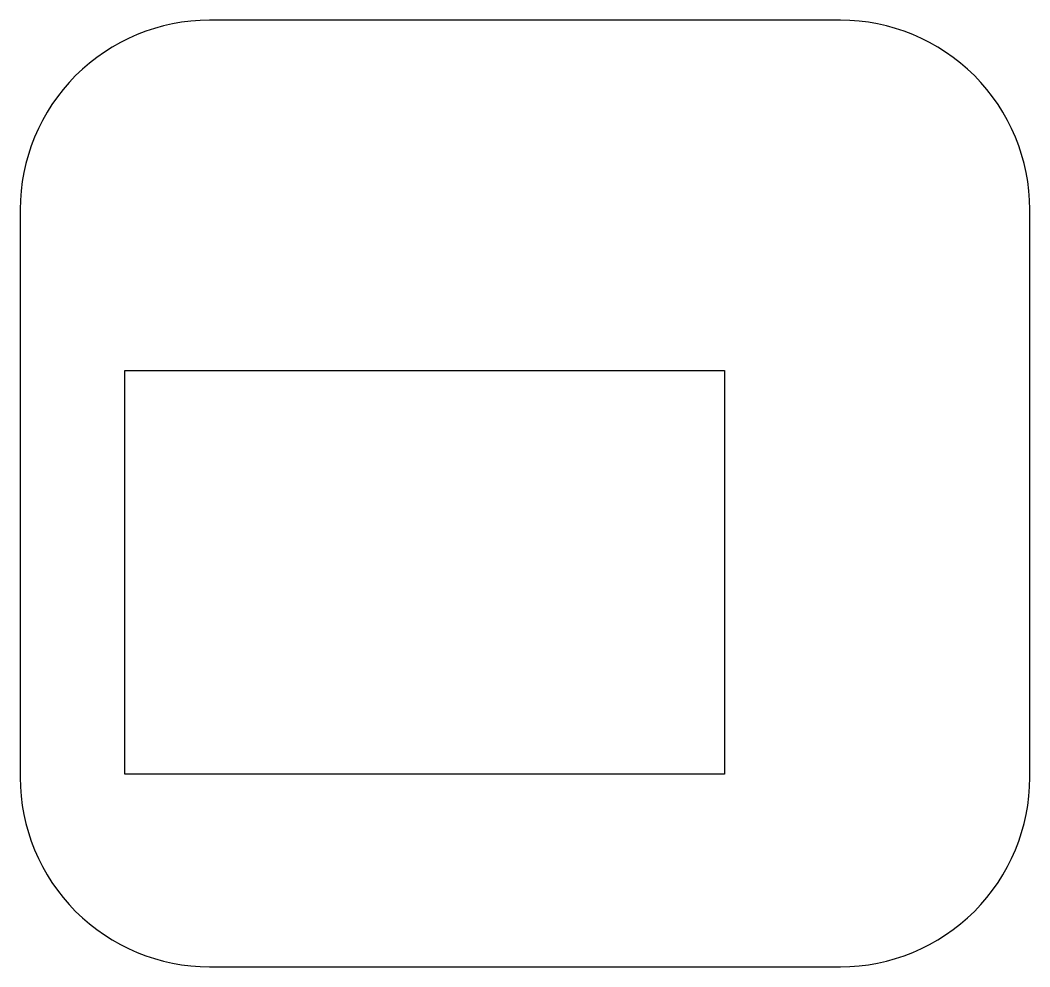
# Model space of a CAD drawing. Header units: millimetres. Extents: x -69.5 to -53.5, y 60 to 75.
import ezdxf

# ---------------------------------------------------------------- set-up
doc = ezdxf.new("R2010")
doc.units = ezdxf.units.MM
doc.layers.get('0').update_dxf_attribs({"linetype": 'CONTINUOUS'})

msp = doc.modelspace()

# ---------------------------------------------------------------- linework, layer by layer
msp.add_lwpolyline([(-69.46, 72), (-69.46, 63, 0.414214), (-66.46, 60), (-56.46, 60, 0.414214), (-53.46, 63), (-53.46, 72, 0.414214), (-56.46, 75), (-66.46, 75, 0.414214)], format="xyb", close=True)
msp.add_lwpolyline([(-58.3, 63.05), (-67.8, 63.05), (-67.8, 69.45), (-58.3, 69.45)], close=True)

doc.saveas('drawing.dxf')
